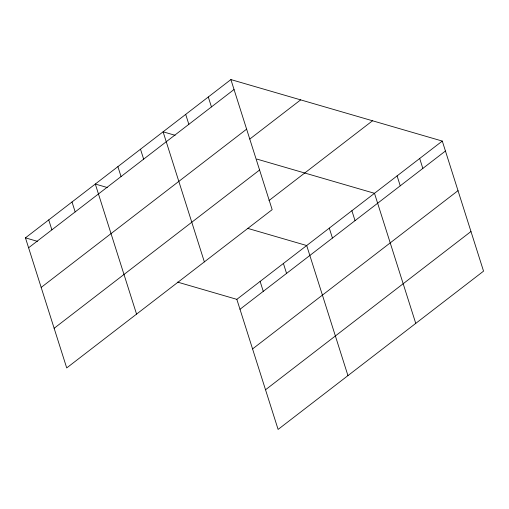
<?xml version="1.0" encoding="UTF-8"?>
<svg xmlns="http://www.w3.org/2000/svg" width="509" height="509" viewBox="0 0 509 509"><rect width="100%" height="100%" fill="white"/><g stroke="black" fill="none" stroke-linecap="round" stroke-linejoin="round"><path stroke-width="0.76" d="M230.895 79.576L272.162 209.651L66.711 367.924L25.45 237.849L230.895 79.576L442.289 141.076L483.55 271.151L278.105 429.424L236.838 299.349L177.584 282.107M28.599 247.781L234.045 89.508M41.178 287.426L246.623 129.159M249.804 139.046L300.654 99.872M54.139 328.28L259.584 170.006M268.949 200.578L372.531 120.779M236.838 299.349L442.289 141.076M239.993 309.281L445.439 151.008M252.566 348.926L458.017 190.652M265.526 389.773L470.971 231.506M175.102 135.299L163.096 131.806L204.363 261.88M256.816 159.069L374.49 193.305L415.751 323.38M107.304 187.528L95.304 184.035L136.565 314.11M247.438 228.293L306.692 245.535L347.952 375.61M25.45 237.849L37.45 241.342M419.69 158.484L422.839 168.415M397.09 175.898L400.239 185.83M351.891 210.713L355.04 220.645M329.291 228.127L332.441 238.059M283.411 263.471L286.561 273.403M208.296 96.99L211.451 106.922M260.124 281.407L263.274 291.339M185.696 114.398L188.852 124.33M140.503 149.22L143.653 159.152M117.903 166.628L121.053 176.559M72.017 201.971L75.167 211.909M48.737 219.913L51.886 229.845"/></g></svg>
